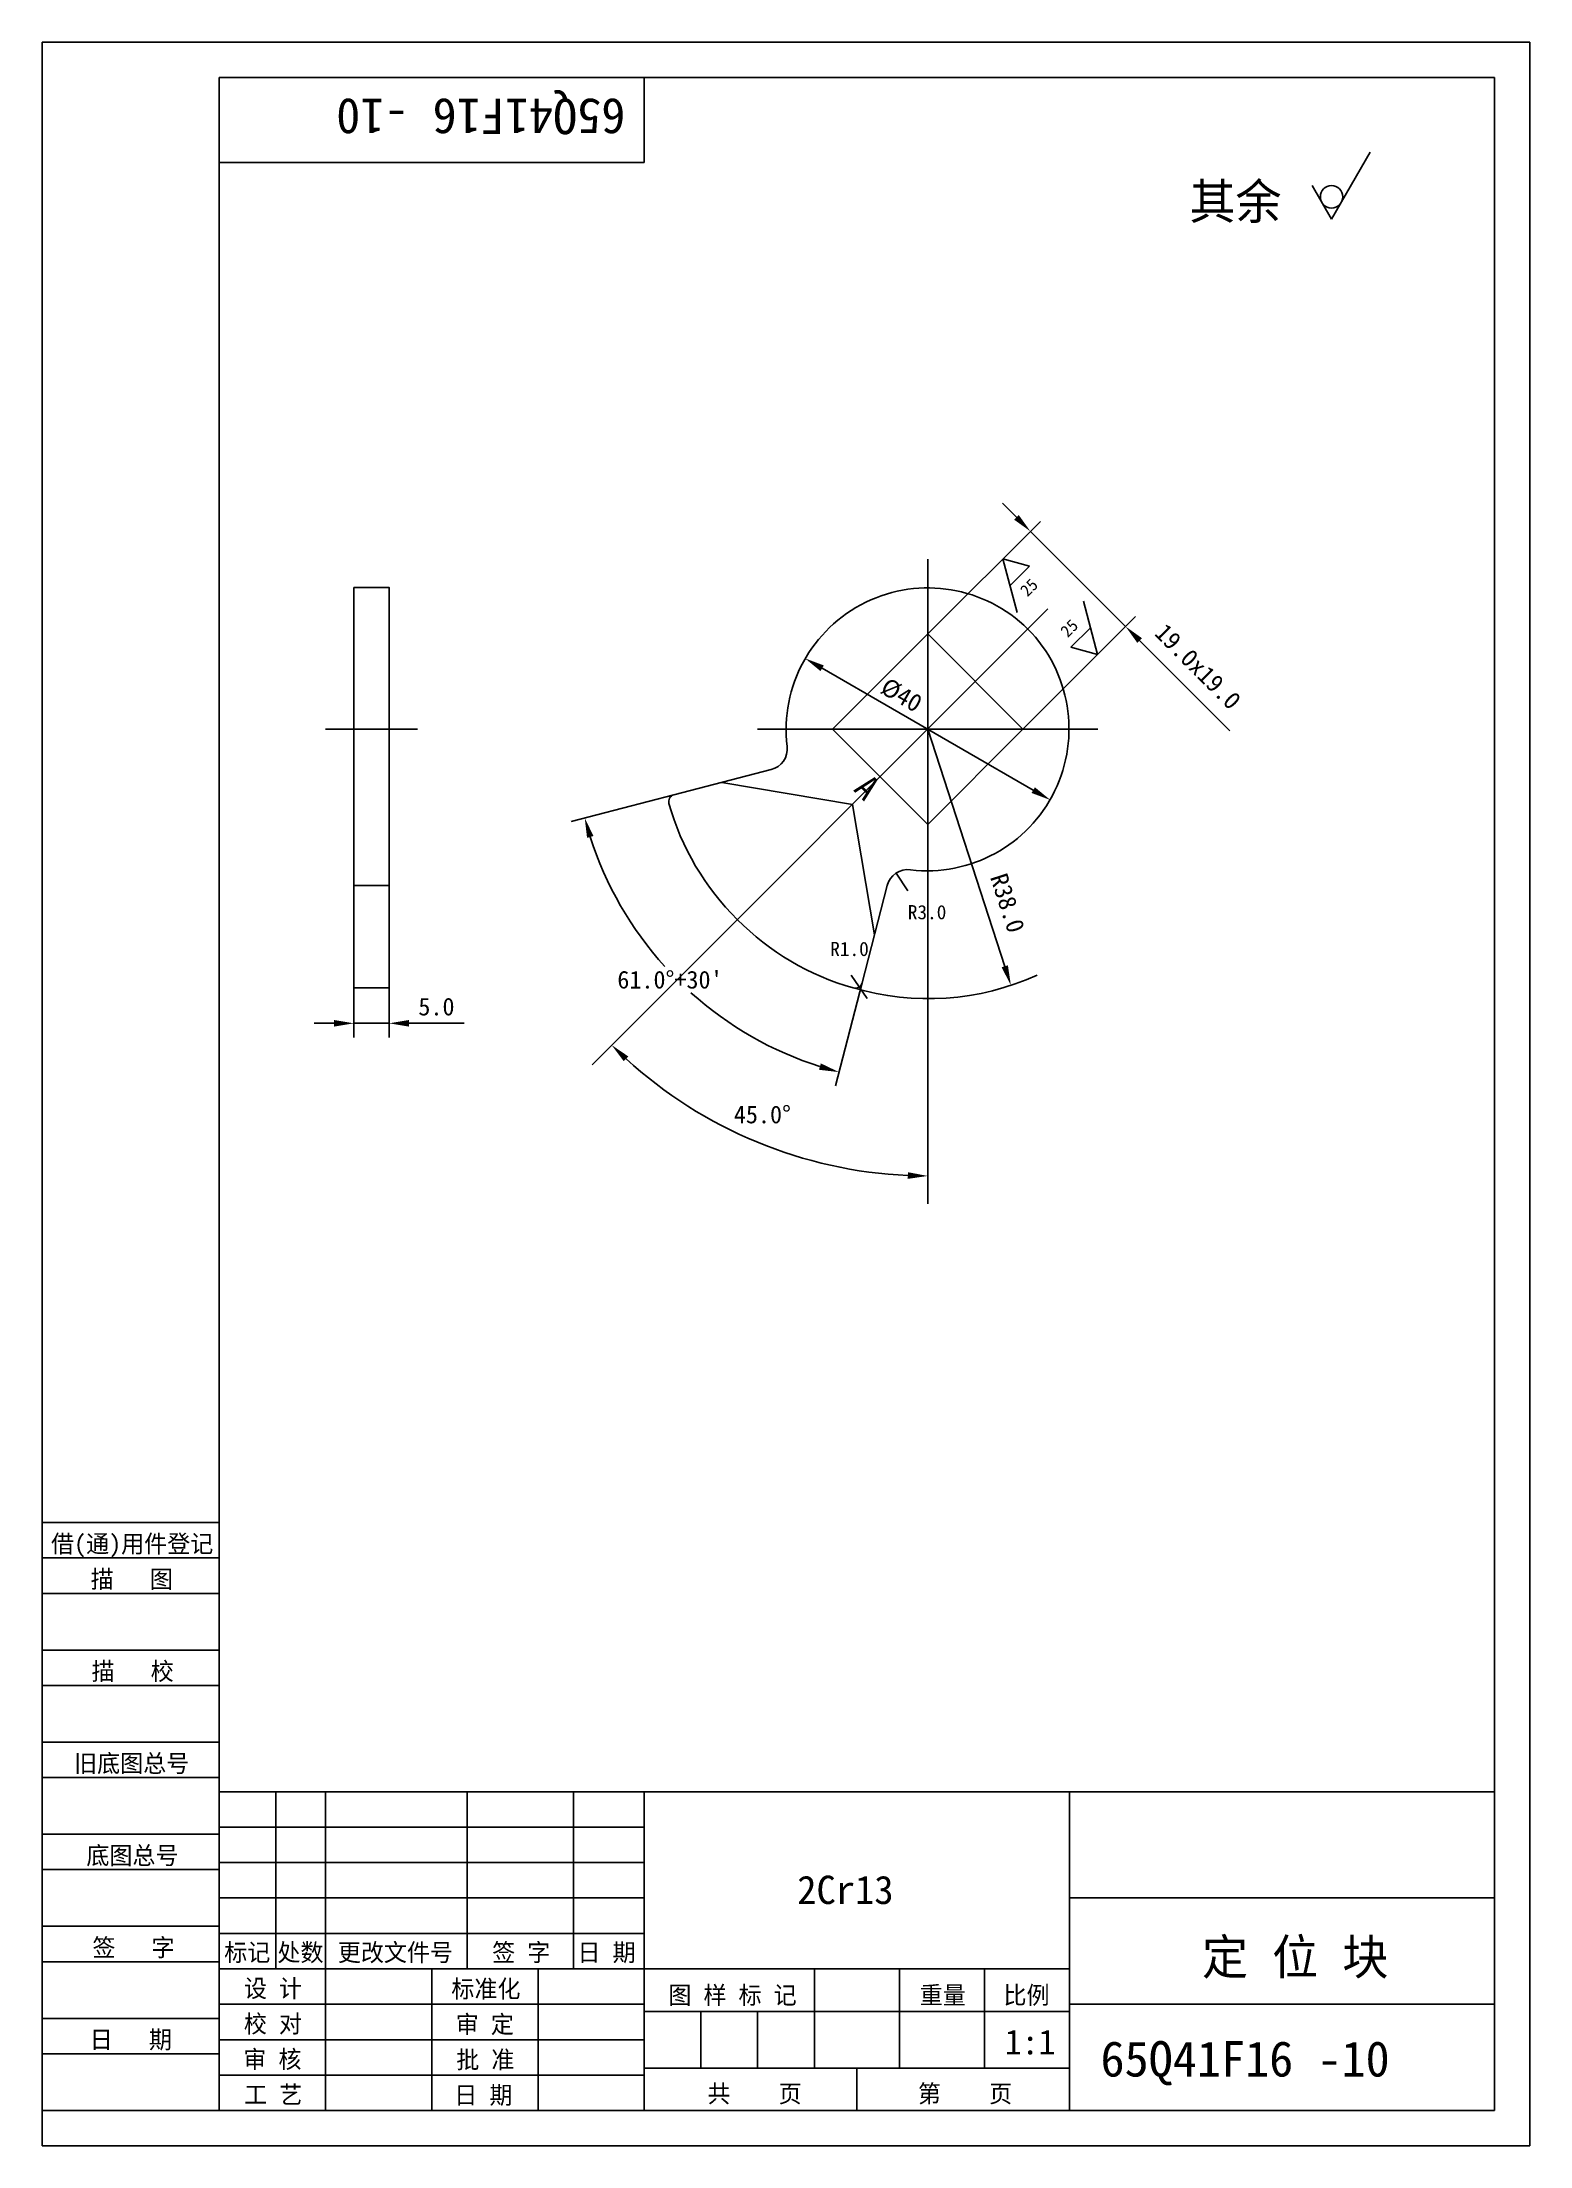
# Model space of a CAD drawing. Header units: metres. Extents: x 0 to 210, y 0 to 297.
import ezdxf

# ---------------------------------------------------------------- set-up
doc = ezdxf.new("R2010")
doc.units = ezdxf.units.M
for name, color, linetype in [('C', 6, 'Continuous'), ('D', 1, 'Continuous'), ('FL', 5, 'Continuous'), ('T', 7, 'Continuous'), ('TL', 4, 'Continuous')]:
    doc.layers.add(name, color=color, linetype=linetype)

# ---------------------------------------------------------------- blocks, each defined once
blk = doc.blocks.new('TUKUN4')
at = {"layer": 'FL'}
for p, q in [((0, 297), (0, 0)), ((210, 297), (0, 297)), ((210, 0), (210, 297)), ((0, 78), (25, 78)), ((0, 70), (25, 70)), ((0, 65), (25, 65)), ((0, 57), (25, 57)), ((0, 52), (25, 52)), ((33, 25), (33, 50)), ((40, 5), (40, 50)), ((60, 25), (60, 50)), ((75, 25), (75, 50)), ((25, 45), (85, 45)), ((0, 44), (25, 44)), ((0, 39), (25, 39)), ((25, 40), (85, 40)), ((25, 35), (85, 35)), ((0, 31), (25, 31)), ((25, 30), (85, 30)), ((0, 26), (25, 26)), ((70, 5), (70, 25)), ((0, 18), (25, 18)), ((25, 20), (85, 20)), ((25, 15), (85, 15)), ((0, 13), (25, 13)), ((25, 10), (85, 10)), ((0, 0), (210, 0))]:
    blk.add_line(p, q, dxfattribs=at)
at = {"layer": 'TL'}
for p, q in [((25, 5), (25, 292)), ((205, 292), (25, 292)), ((85, 292), (85, 280)), ((205, 5), (205, 292)), ((85, 280), (25, 280)), ((0, 88), (25, 88)), ((0, 83), (25, 83)), ((205, 50), (25, 50)), ((85, 5), (85, 50)), ((145, 5), (145, 50)), ((205, 35), (145, 35)), ((145, 25), (25, 25)), ((55, 5), (55, 25)), ((109, 11), (109, 25)), ((121, 11), (121, 25)), ((133, 11), (133, 25)), ((85, 19), (145, 19)), ((93, 11), (93, 19)), ((101, 11), (101, 19)), ((205, 20), (145, 20)), ((145, 11), (85, 11)), ((115, 5), (115, 11)), ((0, 5), (205, 5))]:
    blk.add_line(p, q, dxfattribs=at)
at = {"layer": 'T'}
for s, p in [('借(通)用件登记', (1.26, 83.76)), ('描   图', (6.86, 78.76)), ('描   校', (6.98, 65.76)), ('旧底图总号', (4.52, 52.76)), ('底图总号', (6.25, 39.76)), ('签   字', (7.1, 26.76)), ('标记', (25.71, 26.07)), ('处数', (33.22, 26.07)), ('更改文件号', (41.75, 26.07)), ('签 字', (63.53, 26.07)), ('日 期', (75.57, 26.07)), ('设 计', (28.5, 20.99)), ('标准化', (57.77, 20.93)), ('图 样 标 记', (88.4, 20.04)), ('重量', (123.88, 20.04)), ('比例', (135.7, 20.04)), ('校 对', (28.48, 15.99)), ('审 定', (58.39, 15.93)), ('日   期', (6.72, 13.76)), ('审 核', (28.41, 10.99)), ('批 准', (58.46, 10.93)), ('共    页', (93.91, 6.13)), ('第    页', (123.62, 6.13)), ('工 艺', (28.52, 5.99)), ('日 期', (58.18, 5.93))]:
    blk.add_text(s, height=2.5, dxfattribs=at).set_placement(p)

msp = doc.modelspace()

# ---------------------------------------------------------------- linework, layer by layer
at = {"layer": 'C'}
for points in [[(125, 224), (125, 133)], [(141.97, 216.97), (77.62, 152.62)], [(40, 200), (53, 200)], [(101, 200), (149, 200)]]:
    msp.add_lwpolyline(points, dxfattribs=at)
at = {"layer": 'D'}
for p, q in [((187.46, 281.46), (182, 272)), ((182, 272), (179.27, 276.73)), ((137.52, 229.91), (135.54, 231.89)), ((125, 213.44), (140.91, 229.34)), ((139.5, 227.93), (152.93, 214.5)), ((137.61, 216.49), (135.59, 224.03)), ((135.59, 224.03), (139.36, 223.02)), ((139.36, 223.02), (136.6, 220.26)), ((146.97, 218.09), (148.99, 210.55)), ((138.44, 200), (154.34, 215.91)), ((145.22, 211.56), (147.98, 214.32)), ((148.99, 210.55), (145.22, 211.56)), ((154.91, 212.52), (156.89, 210.54)), ((110.1, 208.6), (139.9, 191.4)), ((156.89, 210.54), (167.65, 199.77)), ((135.88, 166.52), (125, 200)), ((89.19, 190.74), (74.66, 186.98)), ((44, 163.48), (44, 156.48)), ((49, 163.48), (49, 156.48)), ((115.74, 164.19), (111.98, 149.66)), ((41.2, 158.48), (38.4, 158.48)), ((44, 158.48), (49, 158.48)), ((51.8, 158.48), (54.6, 158.48)), ((54.6, 158.48), (59.59, 158.48))]:
    msp.add_line(p, q, dxfattribs=at)
for points in [[(95.96, 192.49), (114.39, 189.39), (117.49, 170.96)], [(120.53, 179.66), (122.19, 177.17)], [(114.21, 165.27), (116.45, 161.96)]]:
    msp.add_lwpolyline(points, dxfattribs=at)
msp.add_lwpolyline([(114.49, 163.48, 0.18), (140.43, 165.27, 0.18)], format="xyb", dxfattribs=at)
msp.add_circle((182, 275.15), 1.58, dxfattribs=at)
for radius, start, end in [(50, 197.71, 222.09), (50, 228.07, 252.29), (63.07, 227.54, 267.46)]:
    msp.add_arc((125, 200), radius, start, end, dxfattribs=at)
for points in [[(137.85, 230.24), (137.19, 229.58), (139.5, 227.93)], [(155.24, 212.85), (154.58, 212.19), (152.93, 214.5)], [(109.87, 208.2), (110.34, 209), (107.68, 210)], [(139.66, 191), (140.13, 191.8), (142.32, 190)], [(76.92, 184.66), (77.82, 184.92), (76.59, 187.48)], [(135.43, 166.38), (136.32, 166.67), (136.74, 163.86)], [(41.2, 158.95), (41.2, 158.01), (44, 158.48)], [(51.8, 158.95), (51.8, 158.01), (49, 158.48)], [(82.1, 153.13), (82.75, 153.8), (80.4, 155.4)], [(109.92, 152.82), (109.66, 151.92), (112.48, 151.59)], [(122.21, 137.46), (122.19, 136.52), (125, 136.93)]]:
    msp.add_solid(points, dxfattribs=at)
at = {"layer": 'TL'}
msp.add_lwpolyline([(44, 220), (49, 220), (49, 163.48), (44, 163.48)], close=True, dxfattribs=at)
for points in [[(98.13, 173.13, -0.13), (88.48, 189.49, -0.42), (89.19, 190.74), (102.92, 194.29, 0.38), (105.15, 197.56, -0.71), (139.14, 214.14, -0.71)], [(98.13, 173.13, 0.13), (114.49, 163.48, 0.42), (115.74, 164.19), (119.29, 177.92, -0.38), (122.56, 180.15, 0.71), (139.14, 214.14, 0.71)]]:
    msp.add_lwpolyline(points, format="xyb", dxfattribs=at)
for points in [[(111.56, 200), (125, 186.56), (138.44, 200), (125, 213.44), (111.56, 200)], [(44, 177.92), (49, 177.92)]]:
    msp.add_lwpolyline(points, dxfattribs=at)

# ---------------------------------------------------------------- block references
at = {"layer": 'D'}
msp.add_blockref('TUKUN4', (0, 0), dxfattribs=at)

# ---------------------------------------------------------------- texts
for s, height, rotation, p in [('65Q41F16 -10', 5, 180, (82.33, 289)), ('25', 1.7, 45, (139.08, 218.59)), ('25', 1.7, 45, (144.76, 212.84)), ('19.0x19.0', 2.5, 315, (156.87, 213.39)), ('%%C40', 2.5, 330, (118.13, 205.25)), ('A', 3.5, 315, (114.39, 191.39)), ('R38.0', 2.5, 288, (133.78, 179.12))]:
    msp.add_text(s, height=height, rotation=rotation, dxfattribs=at).set_placement(p)
for s, height, p in [('其余', 5, (161.94, 272)), ('R3.0', 2, (122.19, 173.17)), ('R1.0', 2, (111.24, 167.98)), ("61.0%%D+30'", 2.5, (81.19, 163.39)), ('5.0', 2.5, (53.11, 159.59)), ('45.0%%d', 2.5, (97.64, 144.36)), ('2Cr13', 4, (106.58, 34.15)), ('定 位 块', 5, (163.72, 24.18)), ('1:1', 3.5, (135.89, 12.92)), ('65Q41F16 -10', 5, (149.39, 9.79))]:
    msp.add_text(s, height=height, dxfattribs=at).set_placement(p)

doc.saveas('drawing.dxf')
